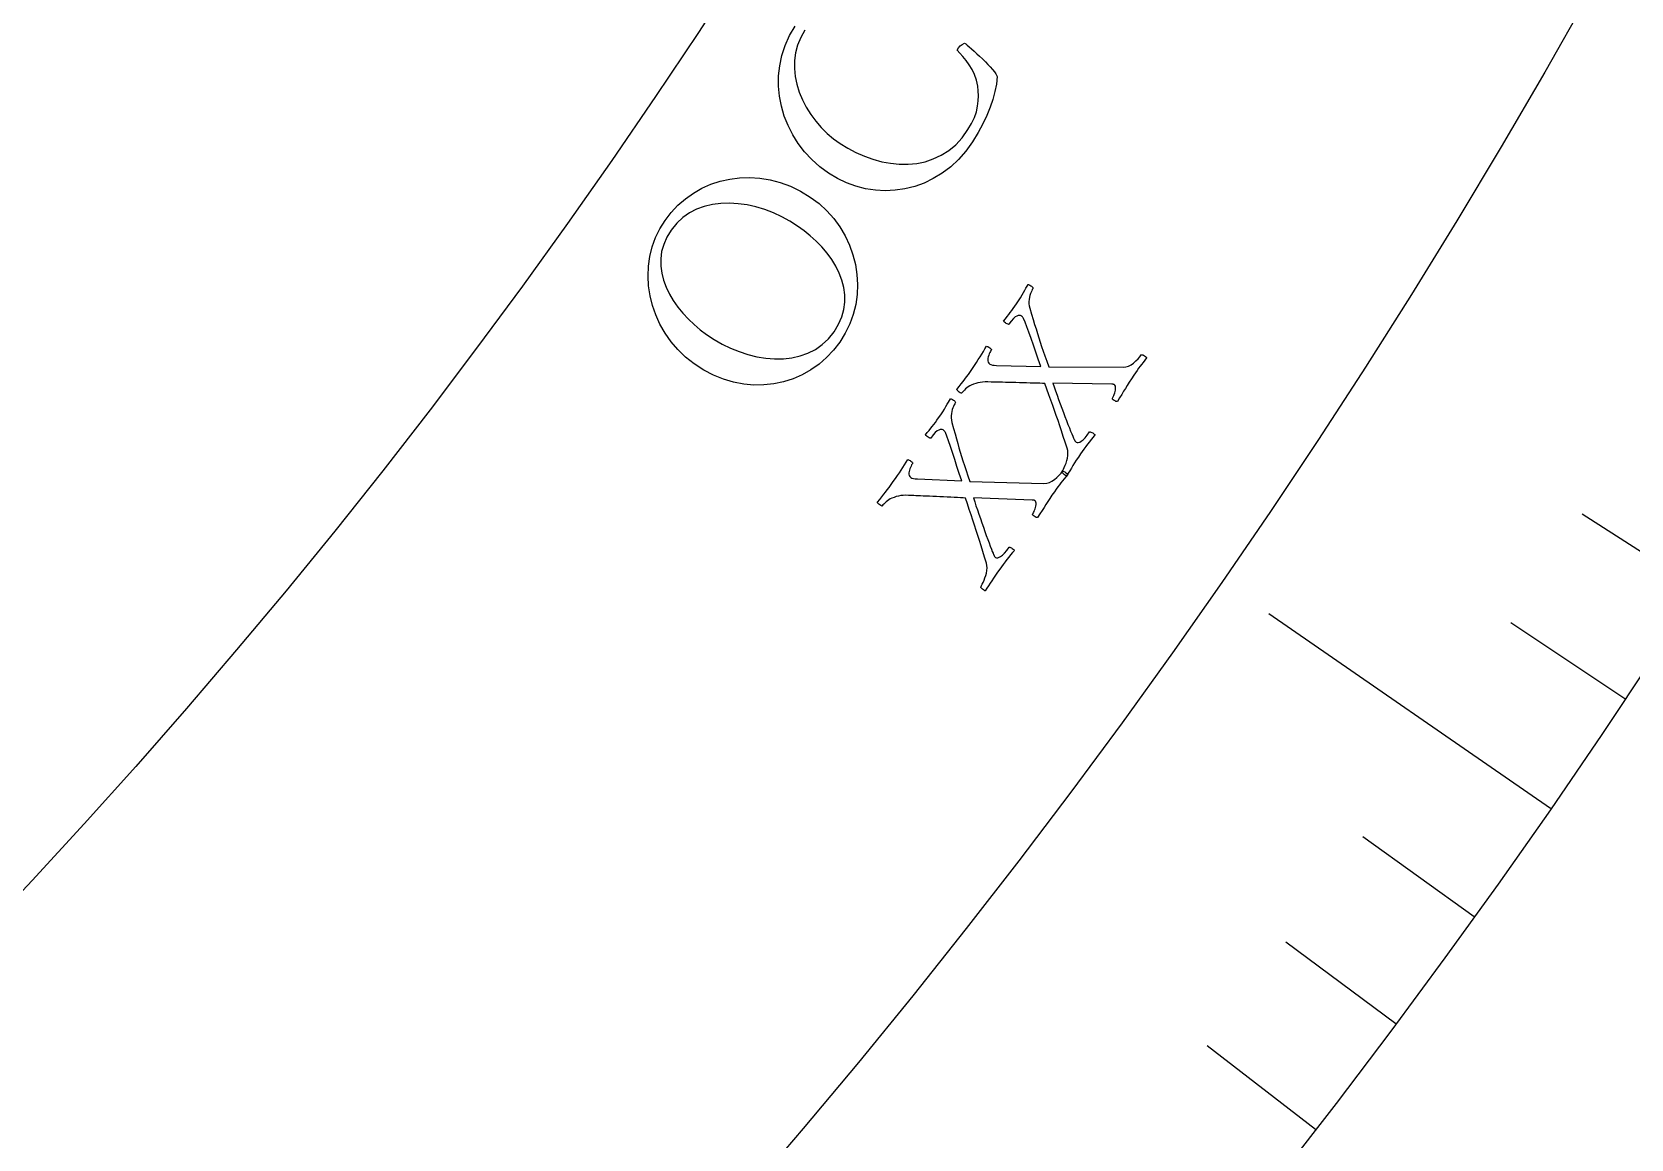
# Model space of a CAD drawing. Header units: millimetres. Extents: x -93 to 93, y -93 to 104.
# Drawn here: x 45.71 to 61.26, y -45.05 to -34.28 of the extents above; entities that cross this region are included whole.
import ezdxf

# ---------------------------------------------------------------- set-up
doc = ezdxf.new("R2010")
doc.units = ezdxf.units.MM
for name, color, linetype in [('CUT_OUTER', 1, 'Continuous'), ('ENGRAVE', 7, 'Continuous'), ('ENGRAVE_FINE', 8, 'Continuous'), ('TEXT', 5, 'Continuous')]:
    doc.layers.add(name, color=color, linetype=linetype)

msp = doc.modelspace()

# ---------------------------------------------------------------- linework, layer by layer
at = {"layer": 'CUT_OUTER'}
msp.add_arc((-0.0002, -0.0002), 92.4998, 179.658282, 0.243527, dxfattribs=at)
at = {"layer": 'ENGRAVE'}
msp.add_lwpolyline([(60.4789, -41.8338), (57.7403, -39.9394)], dxfattribs=at)
for radius in [90.65, 90.65, 88.2219, 83.7125, 83.7125, 80.1513, 73.5375, 73.5375, 69.6525, 62.4375, 62.4375]:
    msp.add_circle((0, 0), radius, dxfattribs=at)
at = {"layer": 'ENGRAVE_FINE'}
for points in [[(61.9079, -39.6885), (60.7865, -38.9697)], [(61.203, -40.7672), (60.0944, -40.0287)], [(59.7359, -42.888), (58.6539, -42.1112)], [(58.9742, -43.9296), (57.906, -43.1338)], [(58.194, -44.9581), (57.1399, -44.1437)]]:
    msp.add_lwpolyline(points, dxfattribs=at)
at = {"layer": 'TEXT'}
msp.add_lwpolyline([(53.2259, -34.2638), (53.1861, -34.3344), (53.1563, -34.407), (53.1366, -34.4815), (53.1269, -34.558), (53.1263, -34.6354), (53.1338, -34.7125), (53.1493, -34.7892), (53.173, -34.8656), (53.2038, -34.9404), (53.2406, -35.0123), (53.2835, -35.0815), (53.3325, -35.1478), (53.3863, -35.21), (53.4438, -35.2671), (53.5049, -35.3189), (53.5697, -35.3656), (53.6456, -35.412), (53.7241, -35.453), (53.8054, -35.4885), (53.8893, -35.5184), (53.9746, -35.5419), (54.0599, -35.5577), (54.1453, -35.5659), (54.2307, -35.5666), (54.3149, -35.5588), (54.3967, -35.5418), (54.4761, -35.5155), (54.5529, -35.48), (54.626, -35.4342), (54.6938, -35.3773), (54.7564, -35.309), (54.8137, -35.2296), (54.8483, -35.1706), (54.8754, -35.1131), (54.8949, -35.0571), (54.9069, -35.0026), (54.9132, -34.9502), (54.9155, -34.9001), (54.9139, -34.8526), (54.9085, -34.8075), (54.8958, -34.7491), (54.8778, -34.6949), (54.8543, -34.6447), (54.8255, -34.5987), (54.7945, -34.5568), (54.7644, -34.5193), (54.7353, -34.4862), (54.7072, -34.4573), (54.7204, -34.4349), (54.737, -34.4159), (54.7569, -34.4004), (54.7801, -34.3885), (54.7914, -34.3963), (54.8065, -34.4083), (54.8256, -34.4243), (54.8486, -34.4444), (54.874, -34.4672), (54.9002, -34.4912), (54.9272, -34.5164), (54.9551, -34.5429), (54.9824, -34.5695), (55.0076, -34.5954), (55.0308, -34.6205), (55.052, -34.6447), (55.07, -34.667), (55.0835, -34.6859), (55.0925, -34.7017), (55.0972, -34.7141), (55.0897, -34.7866), (55.0761, -34.8605), (55.0565, -34.9357), (55.0308, -35.0123), (54.9984, -35.0912), (54.9586, -35.1734), (54.9115, -35.2589), (54.857, -35.3477), (54.7923, -35.4386), (54.7217, -35.52), (54.6452, -35.5919), (54.5629, -35.6541), (54.4762, -35.7067), (54.3869, -35.7497), (54.295, -35.7829), (54.2004, -35.8064), (54.1045, -35.8204), (54.0088, -35.8248), (53.9132, -35.8197), (53.8178, -35.8052), (53.7237, -35.7813), (53.6324, -35.748), (53.5437, -35.7054), (53.4577, -35.6535), (53.3718, -35.5905), (53.2939, -35.5214), (53.224, -35.4463), (53.1621, -35.3653), (53.1085, -35.2796), (53.0633, -35.1907), (53.0265, -35.0985), (52.9982, -35.003), (52.9791, -34.9055), (52.97, -34.8073), (52.971, -34.7082), (52.982, -34.6083), (53.0034, -34.5089), (53.0358, -34.4115), (53.079, -34.316), (53.1333, -34.2224)], dxfattribs=at)
for points in [[(51.867, -36.1128), (51.9268, -36.0349), (51.9927, -35.9647), (52.0645, -35.902), (52.1424, -35.8469), (52.2252, -35.7999), (52.3116, -35.7615), (52.4017, -35.7318), (52.4955, -35.7107), (52.5918, -35.6986), (52.6894, -35.6957), (52.7881, -35.7021), (52.8881, -35.7178), (52.988, -35.7436), (53.0865, -35.7802), (53.1835, -35.8277), (53.2791, -35.8861), (53.3645, -35.9496), (53.4411, -36.0192), (53.5091, -36.0951), (53.5684, -36.1772), (53.6189, -36.264), (53.6608, -36.3538), (53.6939, -36.4466), (53.7182, -36.5425), (53.7334, -36.6399), (53.739, -36.7373), (53.7349, -36.8348), (53.7212, -36.9323), (53.6976, -37.0281), (53.664, -37.1207), (53.6203, -37.2101), (53.5666, -37.2961), (53.5056, -37.3754), (53.4382, -37.4471), (53.3645, -37.5111), (53.2846, -37.5675), (53.1998, -37.6154), (53.1117, -37.6541), (53.0202, -37.6833), (52.9253, -37.7033), (52.8284, -37.7138), (52.7306, -37.7146), (52.632, -37.7056), (52.5326, -37.687), (52.4338, -37.6583), (52.3371, -37.6189), (52.2425, -37.5688), (52.1499, -37.5083), (52.0664, -37.4422), (51.9914, -37.3704), (51.9249, -37.2928), (51.8669, -37.2095), (51.8174, -37.122), (51.7766, -37.0322), (51.7444, -36.94), (51.7209, -36.8453), (51.7063, -36.7496), (51.7011, -36.654), (51.7053, -36.5587), (51.7188, -36.4636), (51.7417, -36.3704), (51.774, -36.2809), (51.8157, -36.195), (51.867, -36.1128)], [(51.9273, -36.2071), (51.8847, -36.2765), (51.8534, -36.3463), (51.8333, -36.4166), (51.8246, -36.4874), (51.8255, -36.558), (51.8346, -36.6275), (51.8517, -36.6961), (51.877, -36.7636), (51.9091, -36.8296), (51.947, -36.8936), (51.9906, -36.9556), (52.04, -37.0156), (52.0935, -37.0728), (52.1496, -37.1264), (52.2082, -37.1764), (52.2694, -37.2227), (52.3439, -37.272), (52.4216, -37.3163), (52.5027, -37.3554), (52.5872, -37.3895), (52.6734, -37.4176), (52.7598, -37.4387), (52.8463, -37.4528), (52.9329, -37.4599), (53.0182, -37.4592), (53.1007, -37.4499), (53.1803, -37.4319), (53.257, -37.4053), (53.3294, -37.369), (53.3958, -37.3219), (53.4562, -37.2641), (53.5106, -37.1956), (53.5543, -37.1241), (53.5865, -37.0523), (53.6072, -36.9802), (53.6162, -36.9079), (53.6152, -36.836), (53.6057, -36.7649), (53.5876, -36.6948), (53.561, -36.6257), (53.5273, -36.5582), (53.4878, -36.4934), (53.4424, -36.431), (53.3914, -36.3712), (53.3362, -36.3146), (53.2787, -36.2619), (53.2188, -36.213), (53.1565, -36.1679), (53.0811, -36.1202), (53.0027, -36.0778), (52.9212, -36.0405), (52.8367, -36.0084), (52.7507, -35.9823), (52.6647, -35.9631), (52.5787, -35.9509), (52.4927, -35.9455), (52.4082, -35.9477), (52.327, -35.9579), (52.2489, -35.9763), (52.1739, -36.0027), (52.1035, -36.0384), (52.0389, -36.0843), (51.9802, -36.1406), (51.9273, -36.2071)], [(54.8568, -37.5543), (54.8772, -37.5242), (54.8963, -37.4952), (54.9142, -37.4672), (54.9309, -37.4403), (54.947, -37.4141), (54.963, -37.3881), (54.979, -37.3624), (54.9949, -37.3369), (55.0002, -37.3384), (55.007, -37.3414), (55.0152, -37.3461), (55.0249, -37.3523), (55.0337, -37.3589), (55.0393, -37.3646), (55.0417, -37.3693), (55.041, -37.3732), (55.0367, -37.3801), (55.0319, -37.3888), (55.0267, -37.3995), (55.021, -37.4119), (55.0156, -37.4254), (55.0114, -37.439), (55.0083, -37.4528), (55.0064, -37.4668), (55.0066, -37.4801), (55.0099, -37.4917), (55.0164, -37.5017), (55.0261, -37.5102), (55.0372, -37.5159), (55.0516, -37.5201), (55.0692, -37.5227), (55.0901, -37.5238), (55.5222, -37.5343), (55.4971, -37.4629), (55.473, -37.3935), (55.4497, -37.326), (55.4272, -37.2604), (55.4061, -37.1998), (55.3868, -37.1473), (55.3692, -37.1029), (55.3535, -37.0666), (55.3507, -37.0614), (55.3476, -37.0567), (55.344, -37.0526), (55.3402, -37.049), (55.3365, -37.046), (55.3337, -37.0437), (55.3316, -37.0421), (55.3303, -37.0412), (55.3232, -37.0382), (55.3139, -37.0376), (55.3024, -37.0392), (55.2888, -37.0431), (55.273, -37.0519), (55.255, -37.0682), (55.2348, -37.092), (55.2123, -37.1234), (55.2088, -37.1243), (55.2033, -37.1232), (55.1959, -37.12), (55.1866, -37.1148), (55.1772, -37.1087), (55.1696, -37.103), (55.1638, -37.0978), (55.1597, -37.093), (55.1776, -37.07), (55.1944, -37.0484), (55.2102, -37.028), (55.2249, -37.009), (55.2393, -36.99), (55.2539, -36.9699), (55.2689, -36.9486), (55.2842, -36.926), (55.3049, -36.8946), (55.3233, -36.8655), (55.3397, -36.8386), (55.3538, -36.814), (55.3664, -36.7916), (55.3778, -36.7713), (55.3882, -36.753), (55.3976, -36.7368), (55.4027, -36.738), (55.409, -36.7404), (55.4164, -36.7439), (55.4248, -36.7487), (55.4328, -36.7543), (55.439, -36.7603), (55.4433, -36.7668), (55.4458, -36.7737), (55.443, -36.7786), (55.439, -36.7863), (55.434, -36.7968), (55.4279, -36.8101), (55.4217, -36.8256), (55.4163, -36.8426), (55.4119, -36.8612), (55.4082, -36.8812), (55.4062, -36.9022), (55.4066, -36.9237), (55.4092, -36.9457), (55.4142, -36.9682), (55.4315, -37.0242), (55.4475, -37.0764), (55.4622, -37.1249), (55.4756, -37.1695), (55.4886, -37.2123), (55.502, -37.2549), (55.5159, -37.2973), (55.5301, -37.3395), (55.5453, -37.3836), (55.5619, -37.4316), (55.5801, -37.4834), (55.5997, -37.539), (56.3225, -37.5414), (56.3486, -37.5388), (56.3744, -37.5312), (56.3997, -37.5186), (56.4246, -37.501), (56.4479, -37.4807), (56.4686, -37.4603), (56.4865, -37.4396), (56.5018, -37.4187), (56.5075, -37.4193), (56.5142, -37.4216), (56.522, -37.4257), (56.5308, -37.4316), (56.5391, -37.4378), (56.5453, -37.4428), (56.5495, -37.4466), (56.5517, -37.4492), (56.5338, -37.4726), (56.5171, -37.4943), (56.5017, -37.5144), (56.4875, -37.5327), (56.4735, -37.5513), (56.4585, -37.5721), (56.4425, -37.595), (56.4256, -37.6202), (56.4026, -37.655), (56.3815, -37.6877), (56.3622, -37.7183), (56.3447, -37.7468), (56.3275, -37.7755), (56.3088, -37.8065), (56.2886, -37.8398), (56.267, -37.8756), (56.2607, -37.8757), (56.2531, -37.8738), (56.2444, -37.8699), (56.2346, -37.8639), (56.2258, -37.8573), (56.2202, -37.8516), (56.2178, -37.8468), (56.2185, -37.8429), (56.2223, -37.8366), (56.2265, -37.8283), (56.2311, -37.8179), (56.2362, -37.8054), (56.241, -37.7919), (56.2448, -37.7781), (56.2477, -37.7641), (56.2495, -37.75), (56.2498, -37.7368), (56.2477, -37.726), (56.2433, -37.7174), (56.2367, -37.711), (56.2347, -37.7099), (56.2321, -37.7089), (56.229, -37.708), (56.2254, -37.7072), (56.2216, -37.7067), (56.2181, -37.7064), (56.2148, -37.7065), (56.2118, -37.7069), (55.6394, -37.6965), (55.6521, -37.7333), (55.6656, -37.7718), (55.68, -37.8121), (55.6953, -37.854), (55.711, -37.8966), (55.7265, -37.9387), (55.7419, -37.9802), (55.7571, -38.0212), (55.772, -38.0606), (55.7861, -38.0973), (55.7995, -38.1313), (55.8123, -38.1627), (55.8237, -38.1904), (55.8333, -38.2133), (55.8411, -38.2315), (55.8471, -38.2449), (55.8484, -38.2472), (55.8499, -38.2501), (55.8518, -38.2534), (55.8539, -38.2572), (55.8564, -38.2612), (55.8594, -38.2648), (55.863, -38.2682), (55.867, -38.2713), (55.8759, -38.2747), (55.8869, -38.2741), (55.9002, -38.2697), (55.9156, -38.2613), (55.9331, -38.2479), (55.9526, -38.2281), (55.9739, -38.202), (55.9972, -38.1696), (56.003, -38.1702), (56.0099, -38.1723), (56.018, -38.176), (56.0272, -38.1812), (56.0359, -38.1869), (56.0422, -38.1917), (56.0462, -38.1958), (56.0479, -38.1991), (56.0302, -38.2215), (56.0124, -38.2442), (55.9946, -38.2672), (55.9767, -38.2904), (55.959, -38.3138), (55.9418, -38.3372), (55.9251, -38.3606), (55.9088, -38.3839), (55.8872, -38.4158), (55.8675, -38.4454), (55.8498, -38.4729), (55.834, -38.4982), (55.8191, -38.5227), (55.804, -38.5477), (55.7887, -38.5732), (55.7731, -38.5992), (55.7673, -38.5971), (55.7608, -38.5935), (55.7537, -38.5883), (55.7459, -38.5816), (55.7387, -38.5747), (55.7332, -38.5693), (55.7294, -38.5652), (55.7274, -38.5624), (55.7307, -38.5569), (55.7356, -38.5474), (55.7423, -38.5337), (55.7507, -38.516), (55.7595, -38.4954), (55.7674, -38.4733), (55.7745, -38.4497), (55.7808, -38.4245), (55.785, -38.3992), (55.786, -38.375), (55.7839, -38.352), (55.7785, -38.3301), (55.7595, -38.2711), (55.7411, -38.2149), (55.7234, -38.1613), (55.7063, -38.1105), (55.6894, -38.061), (55.6723, -38.0117), (55.655, -37.9623), (55.6375, -37.9131), (55.6195, -37.8628), (55.6009, -37.8104), (55.5817, -37.7558), (55.5619, -37.6992), (55.5385, -37.6982), (55.5123, -37.6973), (55.4834, -37.6966), (55.4517, -37.696), (55.4182, -37.6954), (55.3841, -37.6946), (55.3493, -37.6937), (55.3138, -37.6925), (55.2786, -37.6914), (55.2445, -37.6904), (55.2116, -37.6896), (55.1798, -37.6889), (55.15, -37.6883), (55.123, -37.6877), (55.0989, -37.6871), (55.0776, -37.6866), (55.0601, -37.6862), (55.0477, -37.6859), (55.0402, -37.6857), (55.0377, -37.6857), (55.0073, -37.6846), (54.9794, -37.6848), (54.9542, -37.6864), (54.9315, -37.6892), (54.91, -37.6935), (54.8884, -37.6994), (54.8667, -37.7068), (54.8447, -37.7159), (54.8305, -37.7229), (54.8167, -37.7313), (54.8033, -37.7412), (54.7905, -37.7524), (54.7787, -37.7638), (54.7688, -37.7741), (54.7608, -37.7833), (54.7546, -37.7915), (54.7513, -37.7936), (54.7459, -37.793), (54.7386, -37.7899), (54.7293, -37.784), (54.7201, -37.7771), (54.7133, -37.7705), (54.7087, -37.7642), (54.7065, -37.7583), (54.7277, -37.7295), (54.7474, -37.703), (54.7657, -37.6789), (54.7826, -37.657), (54.7994, -37.635), (54.8173, -37.6106), (54.8365, -37.5837), (54.8568, -37.5543)], [(54.0873, -38.6544), (54.1082, -38.6248), (54.1279, -38.5962), (54.1464, -38.5686), (54.1636, -38.542), (54.1802, -38.516), (54.1968, -38.4904), (54.2133, -38.465), (54.2297, -38.4399), (54.235, -38.4414), (54.2417, -38.4446), (54.2498, -38.4494), (54.2593, -38.4559), (54.268, -38.4626), (54.2735, -38.4684), (54.2758, -38.4732), (54.275, -38.4771), (54.2706, -38.4839), (54.2657, -38.4925), (54.2602, -38.503), (54.2542, -38.5154), (54.2486, -38.5288), (54.2441, -38.5423), (54.2407, -38.5561), (54.2385, -38.57), (54.2385, -38.5832), (54.2416, -38.5949), (54.2479, -38.6051), (54.2574, -38.6137), (54.2684, -38.6197), (54.2827, -38.6241), (54.3002, -38.6271), (54.3211, -38.6287), (54.7529, -38.6479), (54.7293, -38.576), (54.7065, -38.5061), (54.6846, -38.4381), (54.6635, -38.3721), (54.6436, -38.3111), (54.6253, -38.2582), (54.6087, -38.2135), (54.5937, -38.1769), (54.591, -38.1716), (54.5879, -38.1669), (54.5845, -38.1627), (54.5807, -38.159), (54.5771, -38.1559), (54.5743, -38.1536), (54.5723, -38.1519), (54.571, -38.151), (54.5639, -38.1479), (54.5546, -38.1471), (54.5432, -38.1485), (54.5295, -38.1521), (54.5135, -38.1606), (54.4952, -38.1765), (54.4745, -38.1999), (54.4514, -38.2308), (54.4478, -38.2316), (54.4424, -38.2304), (54.435, -38.2271), (54.4259, -38.2217), (54.4166, -38.2154), (54.4091, -38.2096), (54.4034, -38.2042), (54.3994, -38.1993), (54.4178, -38.1767), (54.435, -38.1554), (54.4512, -38.1354), (54.4663, -38.1167), (54.481, -38.098), (54.4961, -38.0782), (54.5115, -38.0571), (54.5272, -38.0349), (54.5485, -38.0039), (54.5676, -37.9752), (54.5844, -37.9487), (54.5991, -37.9244), (54.6121, -37.9022), (54.624, -37.8821), (54.6347, -37.8641), (54.6444, -37.848), (54.6496, -37.8493), (54.6558, -37.8518), (54.663, -37.8555), (54.6714, -37.8605), (54.6793, -37.8662), (54.6854, -37.8723), (54.6896, -37.8789), (54.6919, -37.8859), (54.6889, -37.8907), (54.6849, -37.8983), (54.6796, -37.9087), (54.6733, -37.9219), (54.6667, -37.9373), (54.661, -37.9542), (54.6562, -37.9726), (54.6522, -37.9926), (54.6497, -38.0136), (54.6496, -38.0351), (54.6518, -38.0572), (54.6564, -38.0797), (54.6725, -38.136), (54.6875, -38.1886), (54.7012, -38.2373), (54.7137, -38.2823), (54.7258, -38.3252), (54.7384, -38.3681), (54.7513, -38.4108), (54.7647, -38.4533), (54.779, -38.4977), (54.7947, -38.546), (54.8118, -38.5981), (54.8302, -38.6542), (55.5529, -38.6711), (55.5791, -38.6691), (55.605, -38.662), (55.6306, -38.6499), (55.6558, -38.6328), (55.6795, -38.613), (55.7006, -38.593), (55.7189, -38.5727), (55.7346, -38.5521), (55.7403, -38.5528), (55.747, -38.5552), (55.7547, -38.5595), (55.7634, -38.5656), (55.7715, -38.5719), (55.7776, -38.577), (55.7818, -38.5809), (55.7839, -38.5836), (55.7655, -38.6066), (55.7484, -38.628), (55.7326, -38.6477), (55.7181, -38.6658), (55.7037, -38.6841), (55.6883, -38.7046), (55.6718, -38.7272), (55.6543, -38.752), (55.6307, -38.7863), (55.6089, -38.8185), (55.589, -38.8488), (55.571, -38.8769), (55.5531, -38.9052), (55.5338, -38.9359), (55.513, -38.9688), (55.4907, -39.0041), (55.4843, -39.0041), (55.4768, -39.0021), (55.4682, -38.9979), (55.4585, -38.9918), (55.4499, -38.985), (55.4444, -38.9792), (55.442, -38.9744), (55.4428, -38.9705), (55.4467, -38.9643), (55.4511, -38.9561), (55.4559, -38.9457), (55.4612, -38.9334), (55.4663, -38.9199), (55.4704, -38.9062), (55.4736, -38.8923), (55.4757, -38.8782), (55.4762, -38.8651), (55.4744, -38.8542), (55.4702, -38.8455), (55.4637, -38.839), (55.4617, -38.8378), (55.4591, -38.8368), (55.4561, -38.8358), (55.4524, -38.835), (55.4487, -38.8343), (55.4451, -38.834), (55.4419, -38.834), (55.4388, -38.8344), (54.8668, -38.8124), (54.8787, -38.8495), (54.8915, -38.8882), (54.9051, -38.9288), (54.9195, -38.9711), (54.9343, -39.0139), (54.949, -39.0563), (54.9635, -39.0981), (54.978, -39.1394), (54.992, -39.1791), (55.0054, -39.2161), (55.0181, -39.2504), (55.0302, -39.282), (55.0411, -39.3099), (55.0503, -39.333), (55.0577, -39.3514), (55.0634, -39.3649), (55.0646, -39.3673), (55.0661, -39.3701), (55.0679, -39.3735), (55.0699, -39.3773), (55.0724, -39.3813), (55.0753, -39.3851), (55.0788, -39.3885), (55.0828, -39.3917), (55.0916, -39.3952), (55.1026, -39.3949), (55.1159, -39.3907), (55.1315, -39.3827), (55.1493, -39.3696), (55.1692, -39.3502), (55.191, -39.3246), (55.215, -39.2927), (55.2208, -39.2933), (55.2277, -39.2956), (55.2357, -39.2994), (55.2448, -39.3049), (55.2533, -39.3107), (55.2595, -39.3157), (55.2634, -39.3198), (55.2651, -39.3232), (55.2469, -39.3452), (55.2287, -39.3675), (55.2104, -39.3901), (55.192, -39.413), (55.1739, -39.436), (55.1562, -39.4591), (55.139, -39.4821), (55.1223, -39.5051), (55.1, -39.5365), (55.0797, -39.5658), (55.0615, -39.5929), (55.0452, -39.6179), (55.0298, -39.6421), (55.0141, -39.6667), (54.9983, -39.6919), (54.9823, -39.7176), (54.9765, -39.7154), (54.9701, -39.7117), (54.9631, -39.7064), (54.9554, -39.6995), (54.9483, -39.6925), (54.9429, -39.6869), (54.9393, -39.6827), (54.9373, -39.6799), (54.9407, -39.6745), (54.9458, -39.665), (54.9528, -39.6515), (54.9615, -39.634), (54.9707, -39.6136), (54.9791, -39.5917), (54.9867, -39.5682), (54.9934, -39.5432), (54.9982, -39.5179), (54.9997, -39.4937), (54.998, -39.4707), (54.9931, -39.4487), (54.9753, -39.3893), (54.958, -39.3327), (54.9414, -39.2788), (54.9253, -39.2277), (54.9094, -39.1779), (54.8933, -39.1282), (54.877, -39.0785), (54.8605, -39.0289), (54.8436, -38.9782), (54.826, -38.9255), (54.8079, -38.8706), (54.7892, -38.8136), (54.7659, -38.8121), (54.7397, -38.8107), (54.7108, -38.8094), (54.6791, -38.8081), (54.6457, -38.8068), (54.6116, -38.8054), (54.5768, -38.8037), (54.5414, -38.8019), (54.5062, -38.8), (54.4721, -38.7983), (54.4392, -38.7968), (54.4074, -38.7955), (54.3777, -38.7943), (54.3507, -38.7932), (54.3266, -38.7921), (54.3053, -38.7912), (54.2879, -38.7904), (54.2754, -38.7899), (54.268, -38.7895), (54.2655, -38.7894), (54.2351, -38.7878), (54.2072, -38.7874), (54.1819, -38.7884), (54.1592, -38.7908), (54.1377, -38.7947), (54.1159, -38.8001), (54.094, -38.8071), (54.0719, -38.8158), (54.0575, -38.8225), (54.0435, -38.8306), (54.03, -38.8402), (54.0169, -38.8511), (54.0049, -38.8623), (53.9948, -38.8724), (53.9866, -38.8815), (53.9803, -38.8895), (53.9769, -38.8915), (53.9716, -38.8909), (53.9643, -38.8876), (53.9551, -38.8816), (53.9461, -38.8744), (53.9394, -38.8677), (53.9349, -38.8613), (53.9328, -38.8553), (53.9546, -38.827), (53.9749, -38.8009), (53.9937, -38.7771), (54.011, -38.7556), (54.0282, -38.7339), (54.0466, -38.7099), (54.0663, -38.6834), (54.0873, -38.6544)]]:
    msp.add_lwpolyline(points, close=True, dxfattribs=at)

doc.saveas('drawing.dxf')
